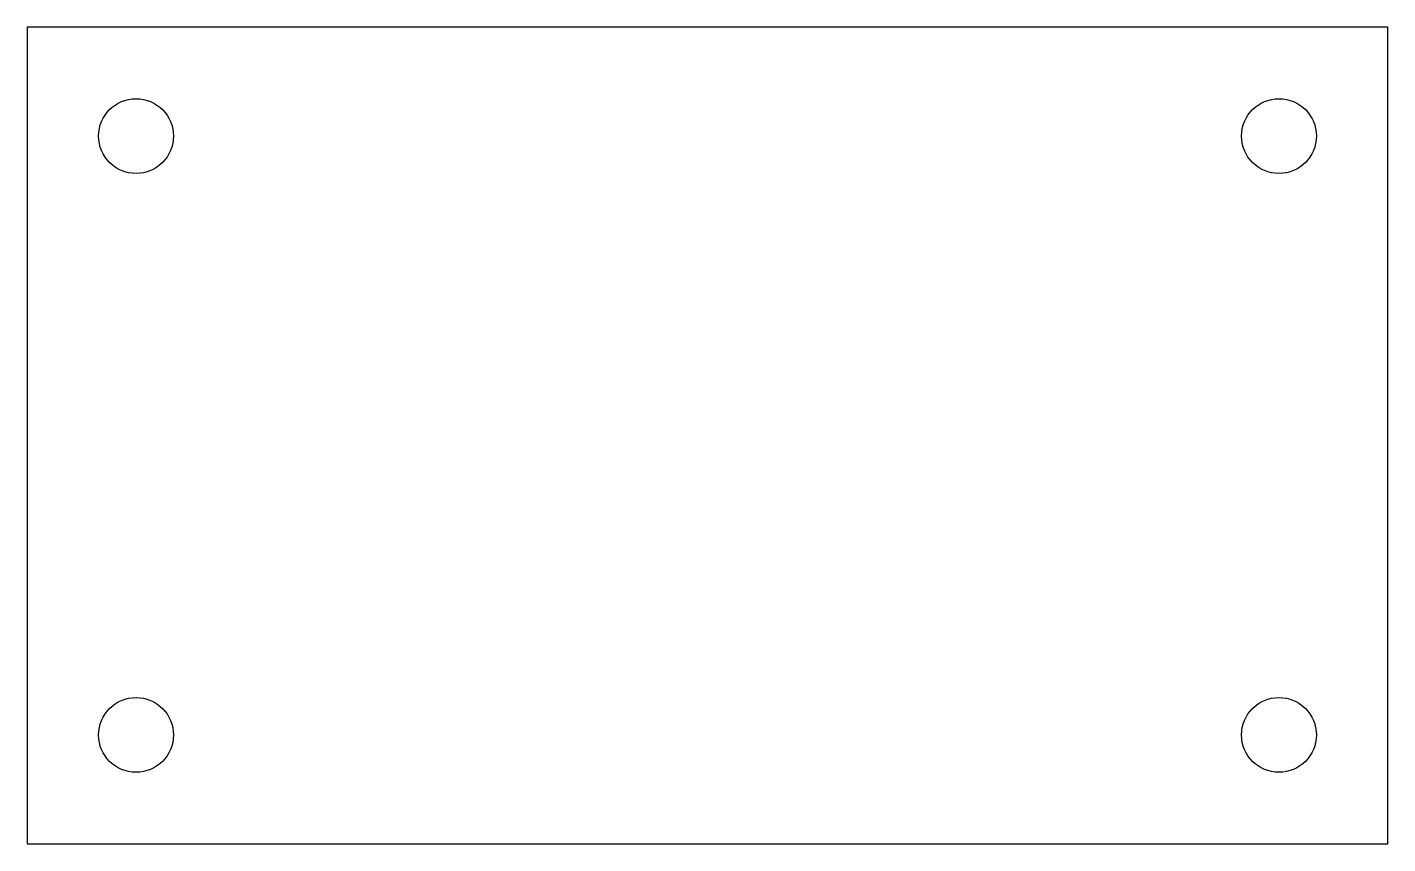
# Model space of a CAD drawing. Header units: millimetres. Extents: x 0 to 100, y 0 to 60.
import ezdxf

# ---------------------------------------------------------------- set-up
doc = ezdxf.new("R2010")
doc.units = ezdxf.units.MM

msp = doc.modelspace()

# ---------------------------------------------------------------- linework, layer by layer
at = {"layer": 'CUT'}
for p, q in [((100, 60), (0, 60)), ((0, 60), (0, 0)), ((100, 0), (100, 60)), ((0, 0), (100, 0))]:
    msp.add_line(p, q, dxfattribs=at)
for centre in [(8, 52), (92, 52), (8, 8), (92, 8)]:
    msp.add_circle(centre, 2.75, dxfattribs=at)

doc.saveas('drawing.dxf')
